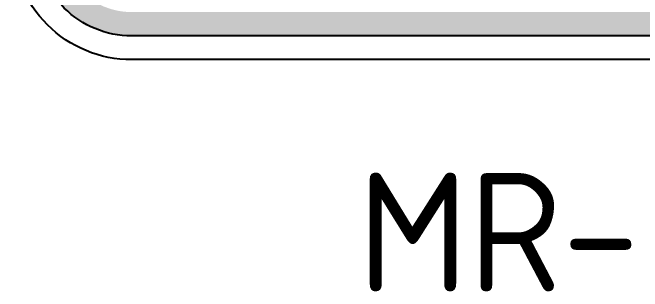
# Model space of a CAD drawing. Header units: millimetres. Extents: x 148 to 268, y 87 to 276.
# Drawn here: x 148.3 to 201.2, y 87.1 to 110.6 of the extents above; entities that cross this region are included whole.
import ezdxf

# ---------------------------------------------------------------- set-up
doc = ezdxf.new("R2010")
doc.units = ezdxf.units.MM
for name, color, linetype in [('GREEN', 96, 'Continuous'), ('L18', 4, 'Continuous'), ('L35', 3, 'Continuous')]:
    doc.layers.add(name, color=color, linetype=linetype)
doc.styles.add('ISO3098B', font='iso3098b.shx')

msp = doc.modelspace()

# ---------------------------------------------------------------- hatches: boundary and pattern name
at = {"layer": 'GREEN'}
h = msp.add_hatch(color=256, dxfattribs=at)
edge = h.paths.add_edge_path(flags=16)
edge.add_line((152.293, 116.644), (152.293, 146.42))
edge.add_arc((158.293, 146.42), 6, 90, 180, ccw=False)
edge.add_line((158.293, 152.42), (258.293, 152.42))
edge.add_arc((258.293, 146.42), 6, 0, 90, ccw=False)
edge.add_line((264.293, 146.42), (264.293, 116.644))
edge.add_arc((258.293, 116.644), 6, -90, 0, ccw=False)
edge.add_line((258.293, 110.644), (158.293, 110.644))
edge.add_arc((158.293, 116.644), 6, 180, 270, ccw=False)
edge = h.paths.add_edge_path()
edge.add_line((150.293, 116.644), (150.293, 146.42))
edge.add_arc((158.293, 146.42), 8, 90, 180, ccw=False)
edge.add_line((158.293, 154.42), (258.293, 154.42))
edge.add_arc((258.293, 146.42), 8, 0, 90, ccw=False)
edge.add_line((266.293, 146.42), (266.293, 116.644))
edge.add_arc((258.293, 116.644), 8, -90, 0, ccw=False)
edge.add_line((258.293, 108.644), (158.293, 108.644))
edge.add_arc((158.293, 116.644), 8, 180, 270, ccw=False)

# ---------------------------------------------------------------- linework, layer by layer
msp.add_lwpolyline([(150.293, 116.644), (150.293, 146.42, -0.414214), (158.293, 154.42), (258.293, 154.42, -0.414214), (266.293, 146.42), (266.293, 116.644, -0.414214), (258.293, 108.644), (158.293, 108.644, -0.414214)], format="xyb", close=True, dxfattribs=at)
at = {"layer": 'L35'}
msp.add_lwpolyline([(148.293, 116.644), (148.293, 146.42, -0.414214), (158.293, 156.42), (258.293, 156.42, -0.414214), (268.293, 146.42), (268.293, 116.644, -0.414214), (258.293, 106.644), (158.293, 106.644, -0.414214)], format="xyb", close=True, dxfattribs=at)

# ---------------------------------------------------------------- texts
at = {"layer": 'L18', "insert": (177.27, 97.143), "char_height": 10, "width": 108.0422, "attachment_point": 1, "style": 'ISO3098B'}
msp.add_mtext('MR-GM-32/1', dxfattribs=at)

doc.saveas('drawing.dxf')
